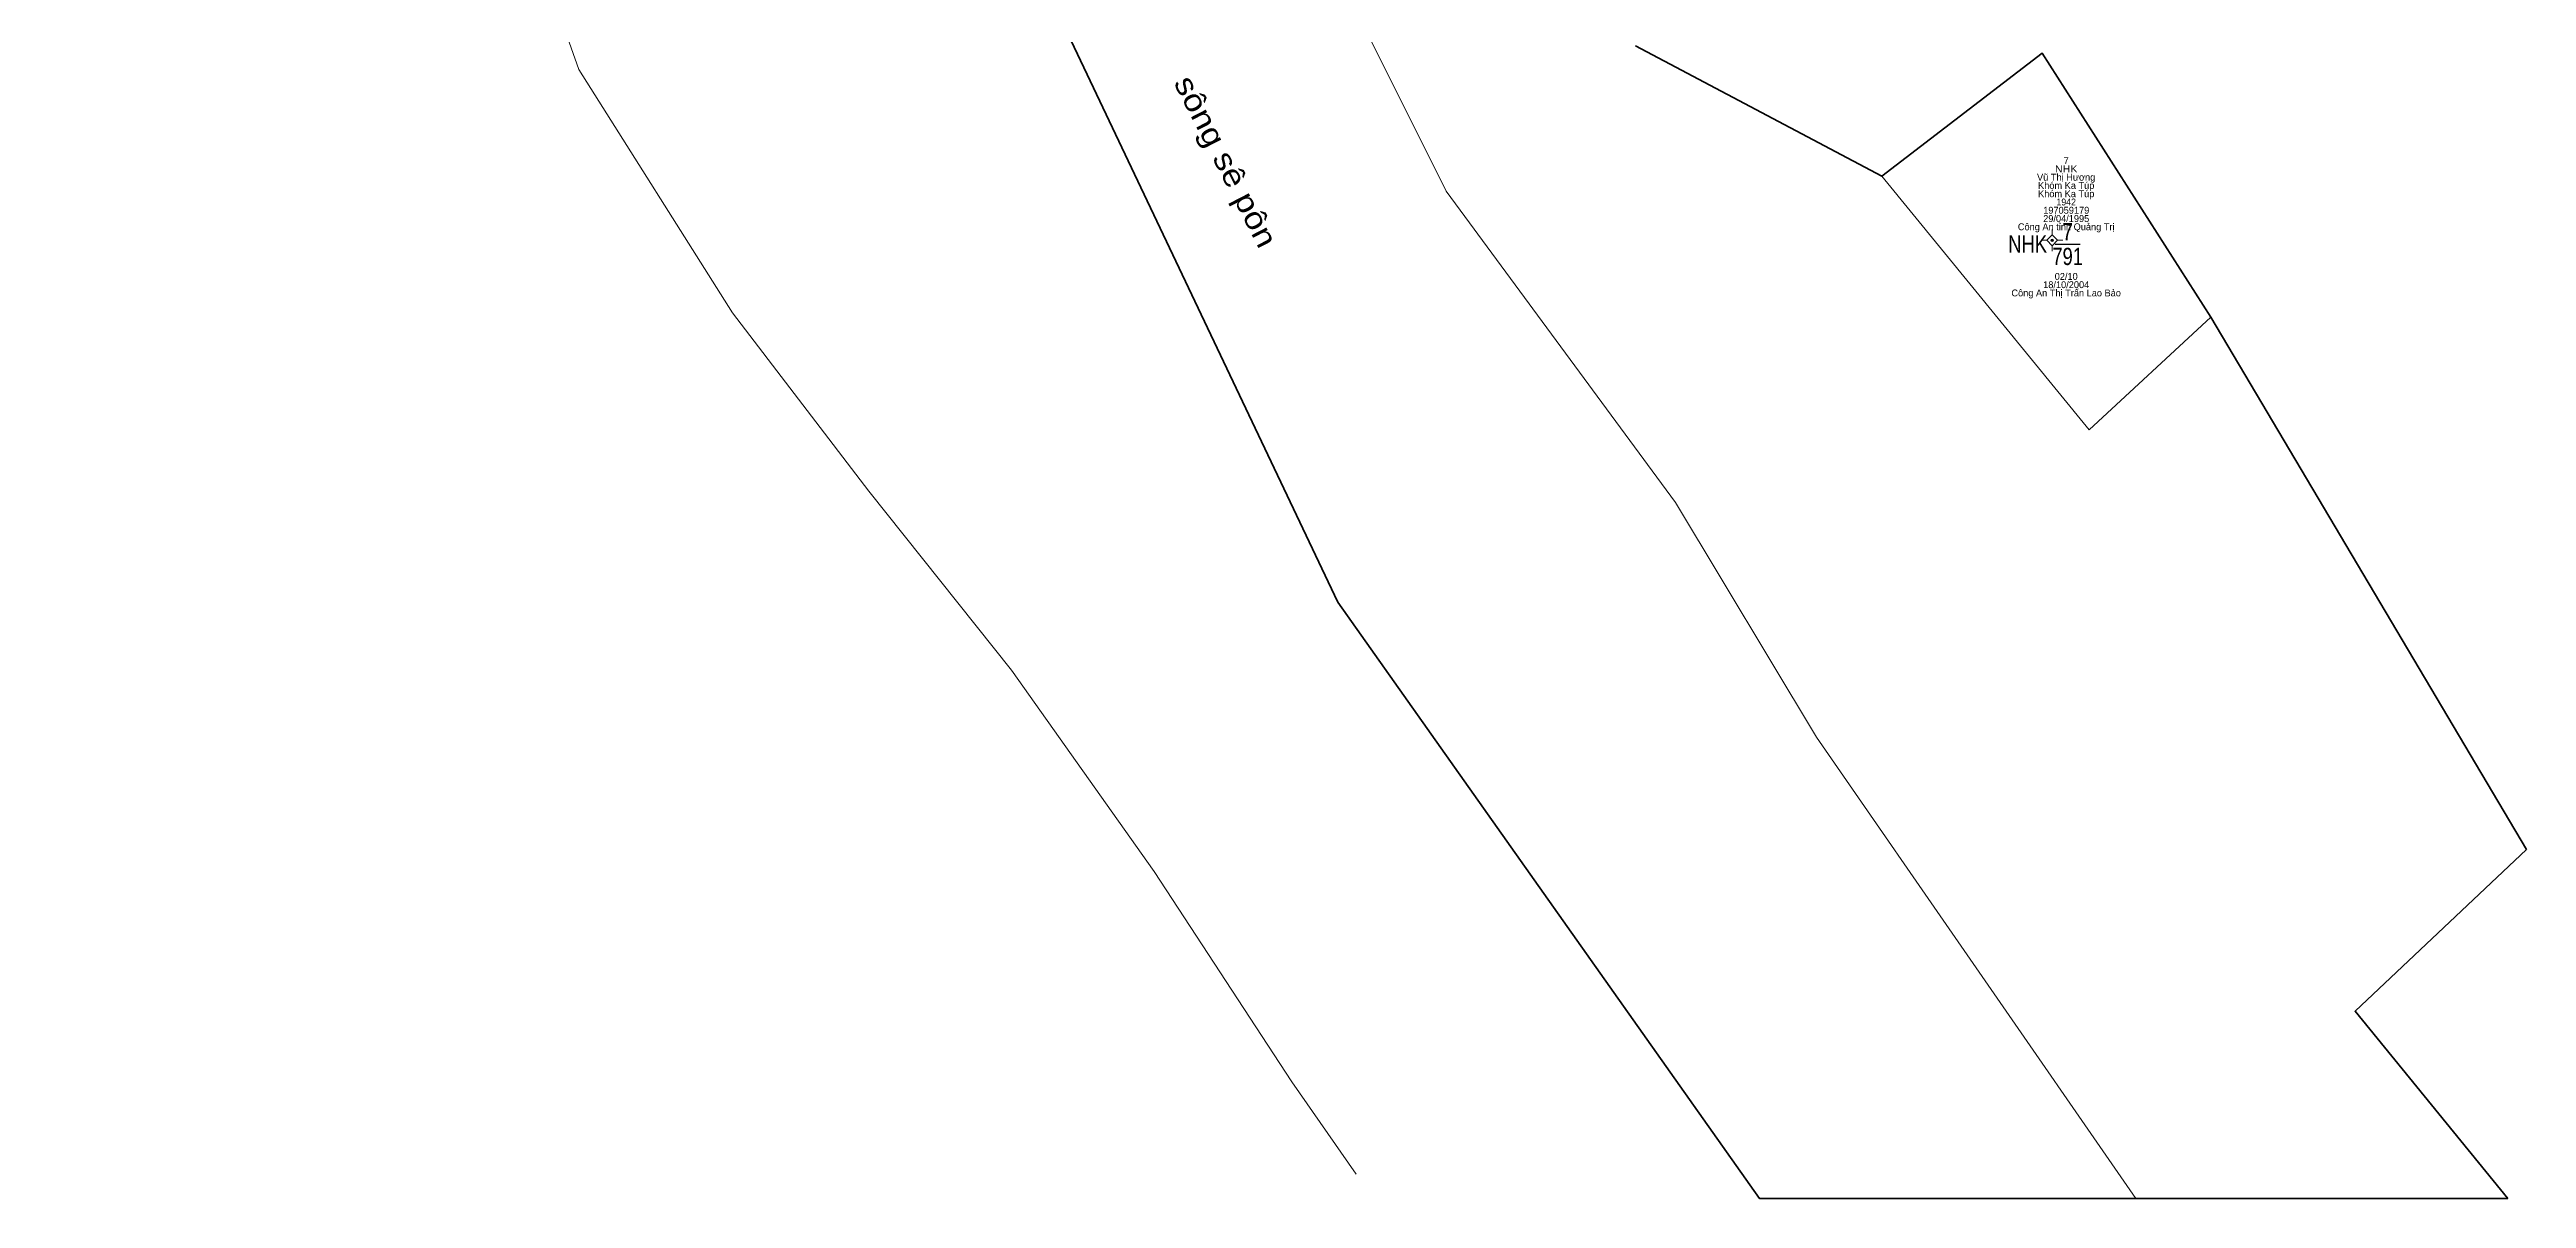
# Model space of a CAD drawing. Header units: metres. Extents: x 535042 to 535574, y 1836400 to 1837100.
# Drawn here: x 535201.3 to 535489.1, y 1836400 to 1836533.4 of the extents above; entities that cross this region are included whole.
import ezdxf
from ezdxf.enums import TextEntityAlignment as Align

# ---------------------------------------------------------------- set-up
doc = ezdxf.new("R2010")
doc.units = ezdxf.units.M
doc.header["$LTSCALE"] = 0.32
doc.linetypes.add('MEDIUM_DASHED', pattern=[4.5, 3, -1.5])
for name, color, linetype, lineweight in [('10', 7, 'Continuous', 13), ('11', 7, 'Continuous', 13), ('13', 7, 'Continuous', 25), ('25', 7, 'MEDIUM_DASHED', 13), ('31', 7, 'Continuous', 13), ('40', 7, 'Continuous', 13), ('54', 7, 'Continuous', 35)]:
    doc.layers.add(name, color=color, linetype=linetype, lineweight=lineweight)
doc.layers.add('15', color=7, linetype='Continuous')
doc.layers.add('39', color=7, linetype='Continuous')

msp = doc.modelspace()

# ---------------------------------------------------------------- hatches: boundary and pattern name
at = {"layer": '11'}
msp.add_hatch(color=256, dxfattribs=at).paths.add_polyline_path([(535434.1698, 1836511.23, 1), (535433.8697, 1836511.23, 1)])

# ---------------------------------------------------------------- linework, layer by layer
at = {"layer": '10'}
for p, q in [((535414.24, 1836518.67), (535385.62, 1836533.8)), ((535489.13, 1836440.49), (535452.45, 1836502.32))]:
    msp.add_line(p, q, dxfattribs=at)
for points in [[(535414.24, 1836518.67), (535432.84, 1836532.95), (535452.45, 1836502.32)], [(535452.45, 1836502.32), (535438.31, 1836489.22), (535414.24, 1836518.67)], [(535489.13, 1836440.49), (535469.22, 1836421.72), (535486.98, 1836400)]]:
    msp.add_lwpolyline(points, dxfattribs=at)
at = {"layer": '11'}
for p, q in [((535434.02, 1836512.48), (535434.02, 1836511.86)), ((535433.4, 1836511.23), (535432.77, 1836511.23)), ((535434.02, 1836510.6), (535434.02, 1836509.98)), ((535435.27, 1836511.23), (535434.64, 1836511.23))]:
    msp.add_line(p, q, dxfattribs=at)
msp.add_lwpolyline([(535434.02, 1836511.86), (535433.4, 1836511.23), (535434.02, 1836510.6), (535434.64, 1836511.23)], close=True, dxfattribs=at)
msp.add_circle((535434.0197, 1836511.23), 0.15, dxfattribs=at)
at = {"layer": '13'}
msp.add_line((535434.38, 1836510.8), (535437.26, 1836510.8), dxfattribs=at)
at = {"layer": '25'}
msp.add_lwpolyline([(535400, 1836400), (535443.75, 1836400), (535486.98, 1836400)], dxfattribs=at)
at = {"layer": '31'}
msp.add_line((535406.63, 1836453.53), (535443.75, 1836400), dxfattribs=at)
for points in [[(535406.63, 1836453.53), (535390.26, 1836480.78), (535363.6, 1836516.92), (535345.62, 1836552.98), (535327.39, 1836590.51), (535312.56, 1836623.96), (535304.18, 1836652.16), (535292.13, 1836689.29), (535283.37, 1836713.56), (535272.12, 1836744.07), (535266.96, 1836767.17), (535263.45, 1836789.63), (535258.54, 1836818.48), (535251.37, 1836866.72), (535244.94, 1836901.35), (535243.08, 1836924.08), (535242.77, 1836947.08), (535243.79, 1836967.74), (535244.83, 1836984.59), (535246.9, 1837000)], [(535353.13, 1836402.82), (535345.66, 1836413.54), (535329.68, 1836437.97), (535313.1, 1836461.33), (535296.52, 1836482.1), (535280.67, 1836502.8), (535262.83, 1836531.06), (535255.04, 1836553.1), (535243.29, 1836586.07), (535231.96, 1836617.94), (535224.07, 1836644.71), (535214.29, 1836674.3), (535209, 1836695.9), (535203.14, 1836720.02), (535195.34, 1836748.54), (535189.48, 1836771.36)]]:
    msp.add_lwpolyline(points, dxfattribs=at)
at = {"layer": '40'}
msp.add_lwpolyline([(535400, 1836400), (535351.03, 1836469.24), (535248.46, 1836684.97), (535208.49, 1836817.73), (535205.19, 1837000)], dxfattribs=at)
at = {"layer": '54'}
for p, q in [((535414.24, 1836518.67), (535385.62, 1836533.8)), ((535489.13, 1836440.49), (535452.45, 1836502.32))]:
    msp.add_line(p, q, dxfattribs=at)
for points in [[(535400, 1836400), (535351.03, 1836469.24), (535248.46, 1836684.97), (535208.49, 1836817.73), (535205.19, 1837000)], [(535414.24, 1836518.67), (535432.84, 1836532.95), (535452.45, 1836502.32)], [(535489.13, 1836440.49), (535469.22, 1836421.72), (535486.98, 1836400)], [(535400, 1836400), (535443.75, 1836400), (535486.98, 1836400)]]:
    msp.add_lwpolyline(points, dxfattribs=at)

# ---------------------------------------------------------------- texts
at = {"layer": '13', "width": 0.8}
msp.add_text('NHK ', height=2, dxfattribs=at).set_placement((535434.02, 1836509.8), align=Align.RIGHT)
at = {"layer": '13'}
for s, width, p in [('7', 0.85, (535435.82, 1836511.24)), ('791', 0.8, (535435.82, 1836508.36))]:
    msp.add_text(s, height=2, dxfattribs=dict(at, width=width)).set_placement(p, align=Align.CENTER)
at = {"layer": '15'}
for s, p in [('7', (535435.65, 1836520.08)), ('Vũ Thị Hương', (535435.645, 1836518.16)), ('Khóm Ka Túp', (535435.65, 1836517.2)), ('Khóm Ka Túp', (535435.65, 1836516.24)), ('197059179', (535435.655, 1836514.32)), ('Công An tỉnh Quảng Trị', (535435.65, 1836512.4)), ('29/04/1995', (535435.65, 1836513.36)), ('18/10/2004', (535435.65, 1836505.68)), ('02/10', (535435.65, 1836506.64)), ('Công An Thị Trấn Lao Bảo', (535435.645, 1836504.72))]:
    msp.add_text(s, height=0.8, dxfattribs=at).set_placement(p, align=Align.CENTER)
for s, width, p in [('NHK', 1.15, (535435.65, 1836519.12)), ('1942', 0.95, (535435.65, 1836515.28))]:
    msp.add_text(s, height=0.8, dxfattribs=dict(at, width=width)).set_placement(p, align=Align.CENTER)
at = {"layer": '39', "width": 1.2}
msp.add_text('sông sê pôn', height=2.5, rotation=297.256, dxfattribs=at).set_placement((535336.8997, 1836519.8174), align=Align.CENTER)

doc.saveas('drawing.dxf')
